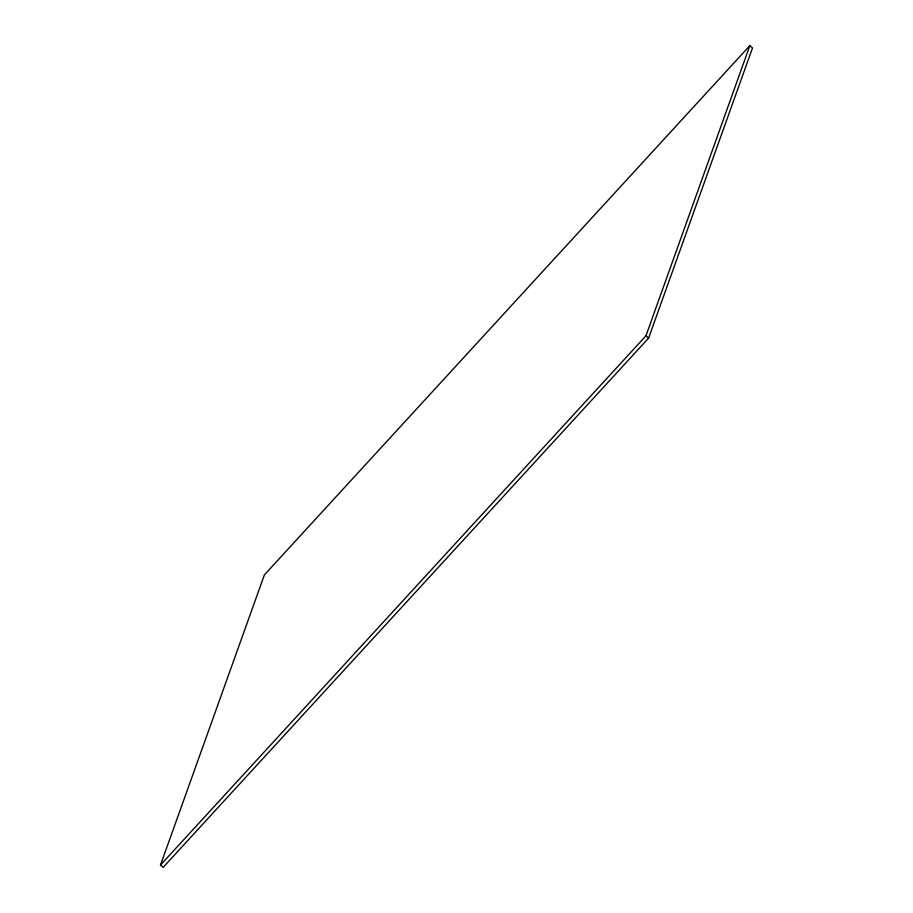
<?xml version="1.0" encoding="UTF-8"?>
<svg xmlns="http://www.w3.org/2000/svg" width="913" height="913" viewBox="0 0 913 913"><rect width="100%" height="100%" fill="white"/><g stroke="black" fill="none" stroke-linecap="round" stroke-linejoin="round"><path stroke-width="1.37" d="M160.494 865.045L264.382 574.905L749.835 45.65L752.506 47.955L648.618 338.095L163.165 867.35L160.494 865.045L645.959 335.79L749.835 45.65M645.959 335.79L648.618 338.095"/></g></svg>
